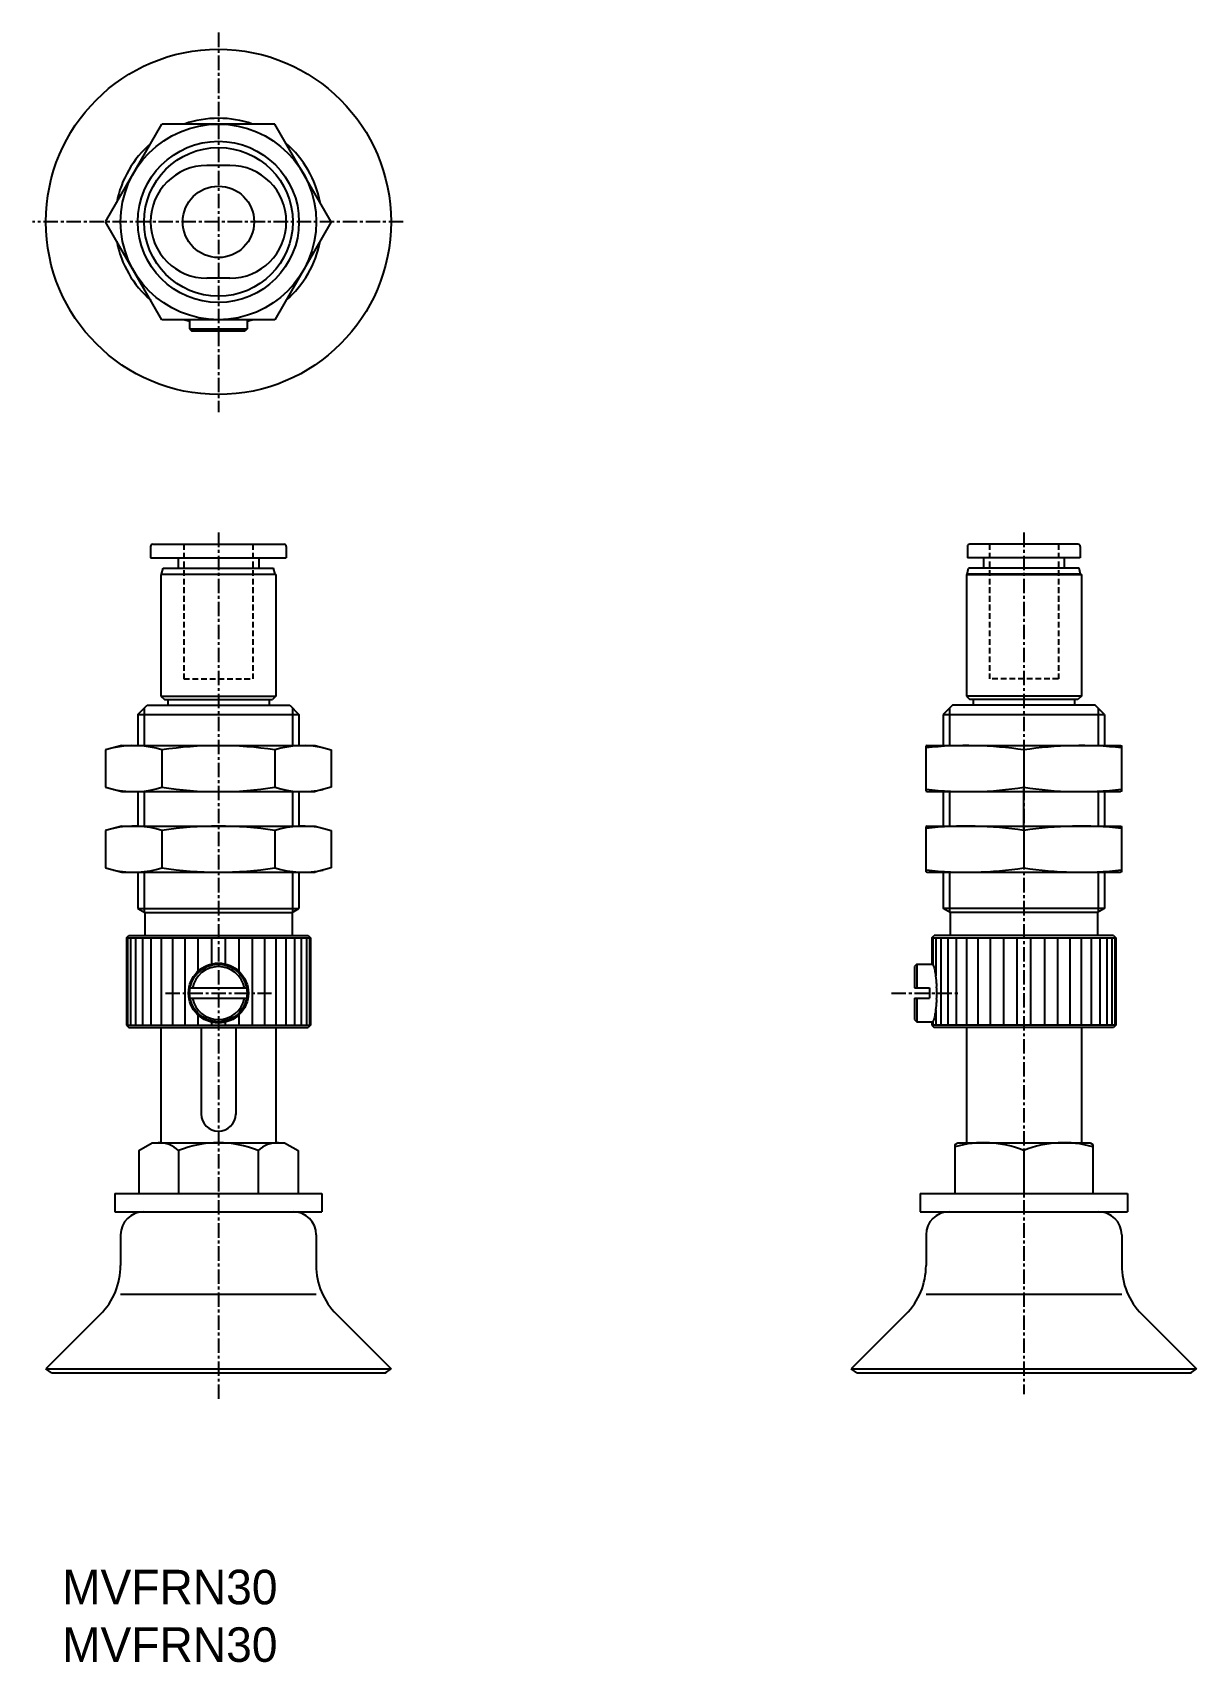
# Model space of a CAD drawing. Extents: x -231 to -130, y 265 to 407.
import ezdxf

# ---------------------------------------------------------------- set-up
doc = ezdxf.new("R2010")
doc.units = 0
doc.linetypes.add('CENTER', pattern=[2, 1.25, -0.25, 0.25, -0.25])
doc.linetypes.add('DASHED', pattern=[0.75, 0.5, -0.25])
doc.layers.get('0').update_dxf_attribs({"linetype": 'CONTINUOUS'})
doc.layers.add('CENTER', color=1, linetype='CENTER')

msp = doc.modelspace()

# ---------------------------------------------------------------- linework, layer by layer
at = {"color": 7, "linetype": 'CONTINUOUS'}
for p, q in [((-225.01, 390.44), (-220.1, 398.94)), ((-210.29, 398.94), (-220.1, 398.94)), ((-205.38, 390.44), (-210.29, 398.94)), ((-214.19, 395.34), (-216.19, 395.34)), ((-220.1, 381.94), (-225.01, 390.44)), ((-205.38, 390.44), (-210.29, 381.94)), ((-214.19, 385.54), (-216.19, 385.54)), ((-210.29, 381.94), (-220.1, 381.94)), ((-217.69, 381.94), (-217.69, 381.14)), ((-217.69, 381.14), (-212.69, 381.14)), ((-217.69, 381.14), (-217.49, 380.94)), ((-212.89, 380.94), (-217.49, 380.94)), ((-212.69, 381.14), (-212.89, 380.94)), ((-212.69, 381.94), (-212.69, 381.14)), ((-221.09, 362.24), (-221.09, 361.24)), ((-221.09, 361.24), (-209.29, 361.24)), ((-220.89, 362.44), (-209.49, 362.44)), ((-218.69, 361.24), (-218.69, 360.34)), ((-211.69, 361.24), (-211.69, 360.34)), ((-209.29, 362.24), (-209.29, 361.24)), ((-150.09, 362.24), (-150.09, 361.24)), ((-140.29, 361.24), (-150.09, 361.24)), ((-140.49, 362.44), (-149.89, 362.44)), ((-148.69, 361.24), (-148.69, 360.34)), ((-141.69, 361.24), (-141.69, 360.34)), ((-140.29, 362.24), (-140.29, 361.24)), ((-220.13, 359.84), (-220.19, 359.81)), ((-210.19, 359.81), (-220.19, 359.81)), ((-220.19, 359.81), (-220.19, 349.24)), ((-220.13, 359.84), (-219.99, 360.34)), ((-220.13, 359.84), (-210.26, 359.84)), ((-219.99, 360.34), (-210.39, 360.34)), ((-210.26, 359.84), (-210.39, 360.34)), ((-210.26, 359.84), (-210.19, 359.81)), ((-210.19, 359.81), (-210.19, 349.24)), ((-150.13, 359.84), (-150.19, 359.81)), ((-150.19, 359.81), (-150.19, 349.24)), ((-150.19, 359.81), (-140.19, 359.81)), ((-150.13, 359.84), (-149.99, 360.34)), ((-140.26, 359.84), (-150.13, 359.84)), ((-140.39, 360.34), (-149.99, 360.34)), ((-140.26, 359.84), (-140.39, 360.34)), ((-140.26, 359.84), (-140.19, 359.81)), ((-140.19, 359.81), (-140.19, 349.24)), ((-222.19, 347.64), (-221.39, 348.44)), ((-221.39, 348.44), (-208.99, 348.44)), ((-220.19, 349.24), (-210.19, 349.24)), ((-220.19, 349.24), (-219.89, 348.94)), ((-219.89, 348.94), (-210.49, 348.94)), ((-219.59, 348.94), (-219.59, 348.44)), ((-210.79, 348.94), (-210.79, 348.44)), ((-210.19, 349.24), (-210.49, 348.94)), ((-208.99, 348.44), (-208.19, 347.64)), ((-151.39, 348.44), (-152.19, 347.64)), ((-138.99, 348.44), (-151.39, 348.44)), ((-150.19, 349.24), (-149.89, 348.94)), ((-140.19, 349.24), (-150.19, 349.24)), ((-140.49, 348.94), (-149.89, 348.94)), ((-149.59, 348.94), (-149.59, 348.44)), ((-140.79, 348.94), (-140.79, 348.44)), ((-140.19, 349.24), (-140.49, 348.94)), ((-138.19, 347.64), (-138.99, 348.44)), ((-222.19, 347.64), (-222.19, 344.94)), ((-222.19, 347.64), (-208.19, 347.64)), ((-208.19, 347.64), (-208.19, 344.94)), ((-152.19, 347.64), (-138.19, 347.64)), ((-152.19, 347.64), (-152.19, 344.94)), ((-138.19, 347.64), (-138.19, 344.94)), ((-223.59, 344.94), (-225.01, 344.56)), ((-225.01, 344.56), (-225.01, 341.32)), ((-223.59, 344.94), (-206.79, 344.94)), ((-220.1, 344.56), (-220.1, 341.32)), ((-210.29, 344.56), (-210.29, 341.32)), ((-206.79, 344.94), (-205.38, 344.56)), ((-205.38, 344.56), (-205.38, 341.32)), ((-153.59, 344.94), (-153.69, 344.92)), ((-153.69, 340.97), (-153.69, 344.92)), ((-153.59, 344.94), (-136.79, 344.94)), ((-145.19, 344.56), (-145.19, 341.32)), ((-136.79, 344.94), (-136.69, 344.92)), ((-136.69, 340.97), (-136.69, 344.92)), ((-225.01, 341.32), (-223.59, 340.94)), ((-205.38, 341.32), (-206.79, 340.94)), ((-145.19, 337.56), (-145.19, 341.32)), ((-223.59, 340.94), (-206.79, 340.94)), ((-222.19, 340.94), (-222.19, 337.94)), ((-208.19, 340.94), (-208.19, 337.94)), ((-153.69, 340.97), (-153.59, 340.94)), ((-153.59, 340.94), (-136.79, 340.94)), ((-152.19, 340.94), (-152.19, 337.94)), ((-138.19, 340.94), (-138.19, 337.94)), ((-136.69, 340.97), (-136.79, 340.94)), ((-223.59, 337.94), (-225.01, 337.56)), ((-225.01, 337.56), (-225.01, 334.32)), ((-223.59, 337.94), (-206.79, 337.94)), ((-220.1, 337.56), (-220.1, 334.32)), ((-210.29, 337.56), (-210.29, 334.32)), ((-206.79, 337.94), (-205.38, 337.56)), ((-205.38, 337.56), (-205.38, 334.32)), ((-153.59, 337.94), (-153.69, 337.92)), ((-153.69, 333.97), (-153.69, 337.92)), ((-153.59, 337.94), (-136.79, 337.94)), ((-145.19, 337.56), (-145.19, 334.32)), ((-136.79, 337.94), (-136.69, 337.92)), ((-136.69, 333.97), (-136.69, 337.92)), ((-225.01, 334.32), (-223.59, 333.94)), ((-205.38, 334.32), (-206.79, 333.94)), ((-223.59, 333.94), (-206.79, 333.94)), ((-222.19, 333.94), (-222.19, 330.79)), ((-208.19, 333.94), (-208.19, 330.79)), ((-153.69, 333.97), (-153.59, 333.94)), ((-153.59, 333.94), (-136.79, 333.94)), ((-152.19, 333.94), (-152.19, 330.79)), ((-138.19, 333.94), (-138.19, 330.79)), ((-136.69, 333.97), (-136.79, 333.94)), ((-222.19, 330.79), (-221.59, 330.44)), ((-222.19, 330.79), (-208.19, 330.79)), ((-221.59, 330.44), (-221.59, 328.44)), ((-221.59, 330.44), (-208.79, 330.44)), ((-208.79, 330.44), (-208.19, 330.79)), ((-208.79, 330.44), (-208.79, 328.44)), ((-138.19, 330.79), (-152.19, 330.79)), ((-151.59, 330.44), (-152.19, 330.79)), ((-151.59, 330.44), (-151.59, 328.44)), ((-138.79, 330.44), (-151.59, 330.44)), ((-138.19, 330.79), (-138.79, 330.44)), ((-138.79, 330.44), (-138.79, 328.44)), ((-223.19, 328.24), (-222.99, 328.44)), ((-223.19, 328.24), (-223.19, 320.64)), ((-223.19, 328.24), (-207.19, 328.24)), ((-223.1, 328.24), (-223.1, 320.64)), ((-222.99, 328.44), (-207.39, 328.44)), ((-222.84, 328.24), (-222.84, 320.64)), ((-222.4, 328.24), (-222.4, 320.64)), ((-221.8, 328.24), (-221.8, 320.64)), ((-221.06, 328.24), (-221.06, 320.64)), ((-220.18, 328.24), (-220.18, 320.64)), ((-219.19, 328.24), (-219.19, 320.64)), ((-218.12, 328.24), (-218.12, 320.64)), ((-216.97, 328.24), (-216.97, 325.34)), ((-215.79, 328.24), (-215.79, 325.97)), ((-214.6, 328.24), (-214.6, 325.97)), ((-213.41, 328.24), (-213.41, 325.34)), ((-212.27, 328.24), (-212.27, 320.64)), ((-211.19, 328.24), (-211.19, 320.64)), ((-210.21, 328.24), (-210.21, 320.64)), ((-209.33, 328.24), (-209.33, 320.64)), ((-208.58, 328.24), (-208.58, 320.64)), ((-207.99, 328.24), (-207.99, 320.64)), ((-207.55, 328.24), (-207.55, 320.64)), ((-207.39, 328.44), (-207.19, 328.24)), ((-207.28, 328.24), (-207.28, 320.64)), ((-207.19, 328.24), (-207.19, 320.64)), ((-153.19, 328.24), (-152.99, 328.44)), ((-153.19, 328.24), (-153.19, 326.04)), ((-153.19, 328.24), (-137.19, 328.24)), ((-153.1, 328.24), (-153.1, 325.99)), ((-137.39, 328.44), (-152.99, 328.44)), ((-152.84, 328.24), (-152.84, 324.94)), ((-152.4, 328.24), (-152.4, 320.64)), ((-151.8, 328.24), (-151.8, 320.64)), ((-151.06, 328.24), (-151.06, 320.64)), ((-150.18, 328.24), (-150.18, 320.64)), ((-149.19, 328.24), (-149.19, 320.64)), ((-148.12, 328.24), (-148.12, 320.64)), ((-146.97, 328.24), (-146.97, 320.64)), ((-145.79, 328.24), (-145.79, 320.64)), ((-144.6, 328.24), (-144.6, 320.64)), ((-143.41, 328.24), (-143.41, 320.64)), ((-142.27, 328.24), (-142.27, 320.64)), ((-141.19, 328.24), (-141.19, 320.64)), ((-140.21, 328.24), (-140.21, 320.64)), ((-139.33, 328.24), (-139.33, 320.64)), ((-138.58, 328.24), (-138.58, 320.64)), ((-137.99, 328.24), (-137.99, 320.64)), ((-137.55, 328.24), (-137.55, 320.64)), ((-137.39, 328.44), (-137.19, 328.24)), ((-137.28, 328.24), (-137.28, 320.64)), ((-137.19, 328.24), (-137.19, 320.64)), ((-154.49, 325.94), (-154.69, 325.74)), ((-154.69, 325.74), (-154.69, 323.89)), ((-154.49, 325.94), (-153.07, 325.94)), ((-154.49, 325.94), (-154.49, 323.89)), ((-217.65, 323.89), (-212.73, 323.89)), ((-217.65, 322.99), (-212.73, 322.99)), ((-154.69, 323.89), (-153.39, 323.89)), ((-154.69, 322.99), (-153.39, 322.99)), ((-154.69, 322.99), (-154.69, 321.14)), ((-154.49, 322.99), (-154.49, 320.94)), ((-153.39, 323.89), (-153.39, 322.99)), ((-216.97, 321.55), (-216.97, 320.64)), ((-213.41, 321.55), (-213.41, 320.64)), ((-152.84, 321.95), (-152.84, 320.64)), ((-223.19, 320.64), (-222.99, 320.44)), ((-223.19, 320.64), (-207.19, 320.64)), ((-222.99, 320.44), (-207.39, 320.44)), ((-220.19, 320.44), (-220.19, 310.44)), ((-216.69, 320.44), (-216.69, 312.89)), ((-215.79, 320.91), (-215.79, 320.64)), ((-214.6, 320.91), (-214.6, 320.64)), ((-213.69, 320.44), (-213.69, 312.89)), ((-210.19, 320.44), (-210.19, 310.44)), ((-207.19, 320.64), (-207.39, 320.44)), ((-154.69, 321.14), (-154.49, 320.94)), ((-154.49, 320.94), (-153.07, 320.94)), ((-153.19, 320.84), (-153.19, 320.64)), ((-153.19, 320.64), (-152.99, 320.44)), ((-137.19, 320.64), (-153.19, 320.64)), ((-153.1, 320.9), (-153.1, 320.64)), ((-137.39, 320.44), (-152.99, 320.44)), ((-150.19, 320.44), (-150.19, 310.44)), ((-140.19, 320.44), (-140.19, 310.44)), ((-137.19, 320.64), (-137.39, 320.44)), ((-222.12, 309.76), (-220.94, 310.44)), ((-220.94, 310.44), (-209.44, 310.44)), ((-209.44, 310.44), (-208.27, 309.76)), ((-151.19, 310.3), (-150.94, 310.44)), ((-151.19, 310.3), (-151.19, 306.04)), ((-150.94, 310.44), (-139.44, 310.44)), ((-139.44, 310.44), (-139.19, 310.3)), ((-139.19, 310.3), (-139.19, 306.04)), ((-222.12, 309.76), (-222.12, 306.04)), ((-218.66, 309.76), (-218.66, 306.04)), ((-211.73, 309.76), (-211.73, 306.04)), ((-208.27, 309.76), (-208.27, 306.04)), ((-145.19, 309.76), (-145.19, 306.04)), ((-224.19, 306.04), (-224.19, 304.44)), ((-224.19, 306.04), (-206.19, 306.04)), ((-206.19, 306.04), (-206.19, 304.44)), ((-154.19, 306.04), (-154.19, 304.44)), ((-154.19, 306.04), (-136.19, 306.04)), ((-136.19, 306.04), (-136.19, 304.44)), ((-224.19, 304.44), (-206.19, 304.44)), ((-154.19, 304.44), (-136.19, 304.44)), ((-223.69, 302.44), (-223.69, 299.78)), ((-206.69, 302.44), (-206.69, 299.78)), ((-153.69, 302.44), (-153.69, 299.78)), ((-136.69, 302.44), (-136.69, 299.78)), ((-223.69, 297.29), (-206.69, 297.29)), ((-153.69, 297.29), (-136.69, 297.29)), ((-225.45, 295.54), (-230.19, 290.79)), ((-204.94, 295.54), (-200.19, 290.79)), ((-155.45, 295.54), (-160.19, 290.79)), ((-134.94, 295.54), (-130.19, 290.79)), ((-229.71, 290.44), (-230.19, 290.79)), ((-230.19, 290.79), (-200.19, 290.79)), ((-229.71, 290.44), (-200.68, 290.44)), ((-200.68, 290.44), (-200.19, 290.79)), ((-159.71, 290.44), (-160.19, 290.79)), ((-160.19, 290.79), (-130.19, 290.79)), ((-159.71, 290.44), (-130.68, 290.44)), ((-130.68, 290.44), (-130.19, 290.79))]:
    msp.add_line(p, q, dxfattribs=at)
at = {"color": 3, "linetype": 'DASHED'}
for p, q in [((-218.19, 362.44), (-218.19, 350.74)), ((-212.19, 362.44), (-212.19, 350.74)), ((-148.19, 362.44), (-148.19, 350.74)), ((-142.19, 362.44), (-142.19, 350.74)), ((-218.19, 350.74), (-212.19, 350.74)), ((-142.19, 350.74), (-148.19, 350.74))]:
    msp.add_line(p, q, dxfattribs=at)
at = {"color": 3, "linetype": 'CONTINUOUS'}
for p, q in [((-221.65, 348.19), (-221.65, 344.94)), ((-208.74, 348.19), (-208.74, 344.94)), ((-151.65, 348.19), (-151.65, 344.94)), ((-138.74, 348.19), (-138.74, 344.94)), ((-221.65, 340.94), (-221.65, 337.94)), ((-208.74, 340.94), (-208.74, 337.94)), ((-151.65, 340.94), (-151.65, 337.94)), ((-138.74, 340.94), (-138.74, 337.94)), ((-221.65, 333.94), (-221.65, 330.48)), ((-208.74, 333.94), (-208.74, 330.48)), ((-151.65, 333.94), (-151.65, 330.48)), ((-138.74, 333.94), (-138.74, 330.48))]:
    msp.add_line(p, q, dxfattribs=at)
at = {"color": 7, "linetype": 'CONTINUOUS'}
msp.add_lwpolyline([(-153.19, 320.84, 0.049127), (-153.11, 320.89, 0.049127), (-153.03, 321.04, 0.049127), (-152.95, 321.28, 0.049127), (-152.89, 321.61, 0.049127), (-152.83, 322, 0.049127), (-152.79, 322.45, 0.049127), (-152.77, 322.94, 0.049127), (-152.76, 323.44, 0.049127), (-152.77, 323.95, 0.049127), (-152.79, 324.44, 0.049127), (-152.83, 324.89, 0.049127), (-152.89, 325.28, 0.049127), (-152.95, 325.61, 0.049127), (-153.03, 325.85, 0.049127), (-153.11, 325.99, 0.049127), (-153.19, 326.04, -1)], format="xyb", dxfattribs=at)
for centre, radius in [((-215.19, 390.44), 15), ((-215.19, 390.44), 8.5), ((-215.19, 390.44), 7), ((-215.19, 390.44), 3.1), ((-215.19, 323.44), 2.6), ((-215.19, 323.44), 2.5)]:
    msp.add_circle(centre, radius, dxfattribs=at)
at = {"color": 3, "linetype": 'CONTINUOUS'}
msp.add_circle((-215.19, 390.44), 6.46, dxfattribs=at)
at = {"color": 7, "linetype": 'CONTINUOUS'}
for centre, radius, start, end in [((-215.19, 390.44), 9, 70.8119, 109.1881), ((-215.19, 390.44), 9, 130.8119, 169.1881), ((-215.19, 390.44), 9, 10.8118, 49.1882), ((-216.19, 390.44), 4.9, 90, 270), ((-214.19, 390.44), 4.9, 270, 90), ((-215.19, 390.44), 9, 190.8119, 229.1881), ((-215.19, 390.44), 9, 310.8118, 349.1882), ((-215.19, 390.44), 9, 250.8119, 253.8724), ((-215.19, 390.44), 9, 286.1276, 289.1881), ((-220.89, 362.24), 0.2, 90, 180), ((-209.49, 362.24), 0.2, 0, 90), ((-149.89, 362.24), 0.2, 90, 180), ((-140.49, 362.24), 0.2, 0, 90), ((-222.55, 336.81), 8.13, 72.433, 102.4323), ((-215.19, 312.99), 31.95, 81.1646, 98.8354), ((-207.83, 336.81), 8.13, 77.5671, 107.567), ((-150.1, 312.99), 31.95, 81.1646, 96.456), ((-140.29, 312.99), 31.95, 83.544, 98.8354), ((-222.55, 349.07), 8.13, 257.5671, 287.567), ((-215.19, 372.89), 31.95, 261.1646, 278.8354), ((-207.83, 349.07), 8.13, 252.433, 282.4322), ((-150.1, 372.89), 31.95, 263.544, 278.8354), ((-140.29, 372.89), 31.95, 261.1646, 276.456), ((-222.55, 329.81), 8.13, 72.433, 102.4323), ((-215.19, 305.99), 31.95, 81.1646, 98.8354), ((-207.83, 329.81), 8.13, 77.5671, 107.567), ((-150.1, 305.99), 31.95, 81.1646, 96.456), ((-140.29, 305.99), 31.95, 83.544, 98.8354), ((-222.55, 342.07), 8.13, 257.5671, 287.567), ((-215.19, 365.89), 31.95, 261.1646, 278.8354), ((-207.83, 342.07), 8.13, 252.433, 282.4322), ((-150.1, 365.89), 31.95, 263.544, 278.8354), ((-140.29, 365.89), 31.95, 261.1646, 276.456), ((-215.19, 323.44), 2.3, 11.2828, 168.7172), ((-215.19, 323.44), 2.3, 191.2828, 348.7172), ((-215.19, 312.94), 1.5, 180, 0), ((-220.39, 307.9), 2.55, 47.1167, 90), ((-215.19, 301.28), 9.16, 67.7807, 112.2193), ((-210, 307.9), 2.55, 90, 132.8833), ((-148.66, 301.28), 9.16, 67.7807, 106.0709), ((-141.73, 301.28), 9.16, 73.9291, 112.2193), ((-221.69, 302.44), 2, 90, 180), ((-208.69, 302.44), 2, 0, 90), ((-151.69, 302.44), 2, 90, 180), ((-138.69, 302.44), 2, 0, 90), ((-229.69, 299.78), 6, 315, 0), ((-200.69, 299.78), 6, 180, 225), ((-159.69, 299.78), 6, 315, 0), ((-130.69, 299.78), 6, 180, 225)]:
    msp.add_arc(centre, radius, start, end, dxfattribs=at)
for p in [(-200.19, 390.44), (-215.19, 290.44), (-200.68, 290.44), (-145.19, 290.44), (-130.68, 290.44)]:
    msp.add_point(p, dxfattribs=at)
at = {"layer": 'CENTER', "color": 1, "linetype": 'CENTER'}
for p, q in [((-215.19, 406.88), (-215.19, 373.92)), ((-199.14, 390.44), (-231.34, 390.44)), ((-215.19, 363.44), (-215.19, 288.18)), ((-145.19, 363.44), (-145.19, 288.59)), ((-219.79, 323.44), (-210.59, 323.44)), ((-156.69, 323.44), (-150.76, 323.44))]:
    msp.add_line(p, q, dxfattribs=at)
msp.add_point((-215.19, 390.44), dxfattribs=at)

# ---------------------------------------------------------------- texts
at = {"color": 7, "linetype": 'CONTINUOUS'}
for p in [(-228.78, 270.34), (-228.78, 265.34)]:
    msp.add_text('MVFRN30', height=3, dxfattribs=at).set_placement(p)

doc.saveas('drawing.dxf')
